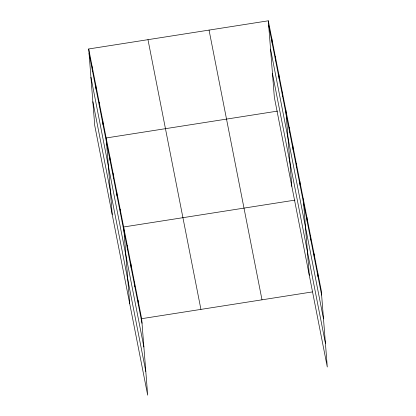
<?xml version="1.0" encoding="UTF-8"?>
<svg xmlns="http://www.w3.org/2000/svg" width="416" height="416" viewBox="0 0 416 416"><rect width="100%" height="100%" fill="white"/><g stroke="black" fill="none" stroke-linecap="round" stroke-linejoin="round"><path stroke-width="0.62" d="M88.707 48.963L141.658 318.687L147.68 395.2L94.728 125.481L88.707 48.963L268.32 20.8L321.272 290.519L327.293 367.037L274.342 97.313L268.32 20.8M277.508 111.108L106.179 137.972L112.206 214.484M294.98 200.117L123.656 226.98L129.678 303.493M141.658 318.687L312.348 291.923M268.679 25.381L321.63 295.1M270.551 49.119L323.497 318.838M272.475 73.575L325.426 343.299M209.05 30.092L261.997 299.816M147.982 39.671L200.928 309.39M89.066 53.544L142.017 323.263M90.938 77.282L143.884 347.001M92.862 101.738L145.813 371.462M317.668 272.178L318.032 276.76M314.07 253.838L314.428 258.419M310.471 235.498L310.83 240.079M306.868 217.157L307.226 221.738M303.269 198.817L309.291 275.33M299.775 181.012L300.134 185.593M296.28 163.212L296.639 167.794M292.781 145.413L293.145 149.989M289.286 127.608L289.65 132.189M285.792 109.808L291.814 186.321M282.298 92.009L282.662 96.585M278.803 74.204L279.167 78.785M275.309 56.404L275.668 60.98M271.814 38.6L272.173 43.181M138.055 300.342L138.419 304.923M134.456 282.001L134.815 286.582M130.858 263.661L131.217 268.242M127.254 245.32L127.618 249.902M120.162 209.18L120.52 213.756M116.667 191.376L117.026 195.957M113.173 173.576L113.532 178.152M109.678 155.771L110.037 160.352M102.684 120.172L103.048 124.748M99.19 102.367L99.554 106.948M95.696 84.568L96.06 89.144M92.201 66.763L92.565 71.344"/></g></svg>
